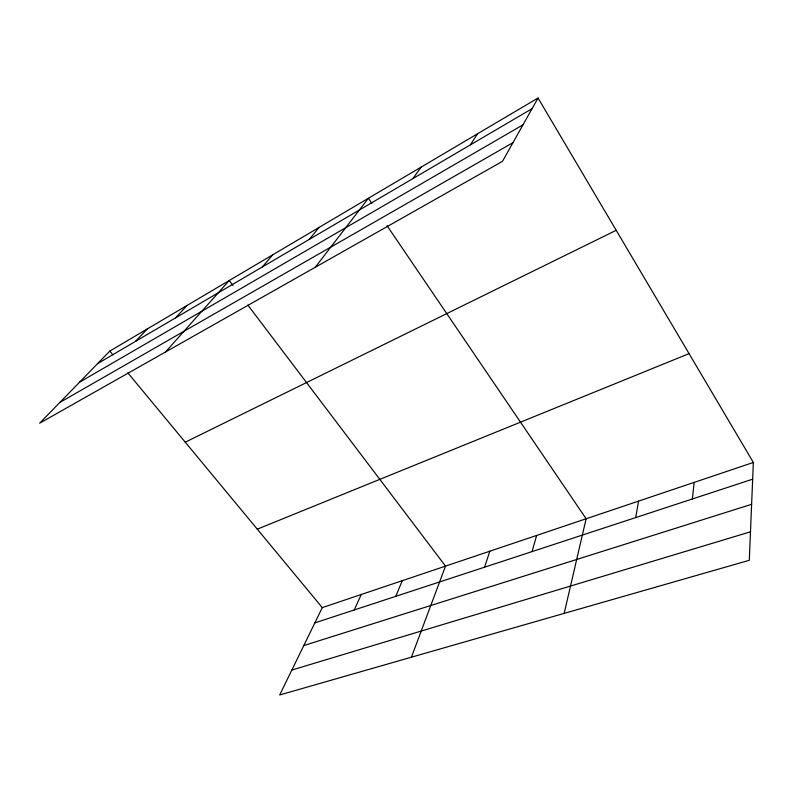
<?xml version="1.0" encoding="UTF-8"?>
<svg xmlns="http://www.w3.org/2000/svg" width="793" height="793" viewBox="0 0 793 793"><rect width="100%" height="100%" fill="white"/><g stroke="black" fill="none" stroke-linecap="round" stroke-linejoin="round"><path stroke-width="1.19" d="M753.35 462.458L749.306 560.294L279.701 694.975L322.285 607.626L753.35 462.458L538.041 98.025L109.801 351.091L39.65 423.214L502.504 161.326L538.041 98.025M692.348 498.985L694.202 482.372M635.679 517.591L638.563 501.117M564.16 613.395L586.136 518.771L387.063 225.727M532.044 551.611L536.643 535.444M484.543 567.203L489.846 551.204M411.418 657.199L445.527 566.123L247.852 305.077M395.766 596.346L402.259 580.694M354.233 609.976L361.241 594.512M470.348 144.891L477.515 133.789M412.925 178.584L421.113 167.125M315.277 267.261L368.408 198.26L371.867 203.345M309.28 239.407L319.073 227.422M262.354 266.944L272.772 254.781M165.519 351.993L229.246 280.504L232.973 285.421M175.62 317.834L187.049 305.444M135.484 341.386L147.3 328.926M97.638 363.591L532.053 108.681M79.528 382.216L523.013 124.798M59.842 402.457L512.982 142.651M185.255 442.187L616.201 230.307M257.299 529.169L689.058 353.638M314.841 622.901L752.656 479.19M303.798 645.561L751.625 504.298M291.864 670.035L750.485 531.816M109.801 351.091L112.943 354.877M127.842 372.879L322.285 607.626"/></g></svg>
